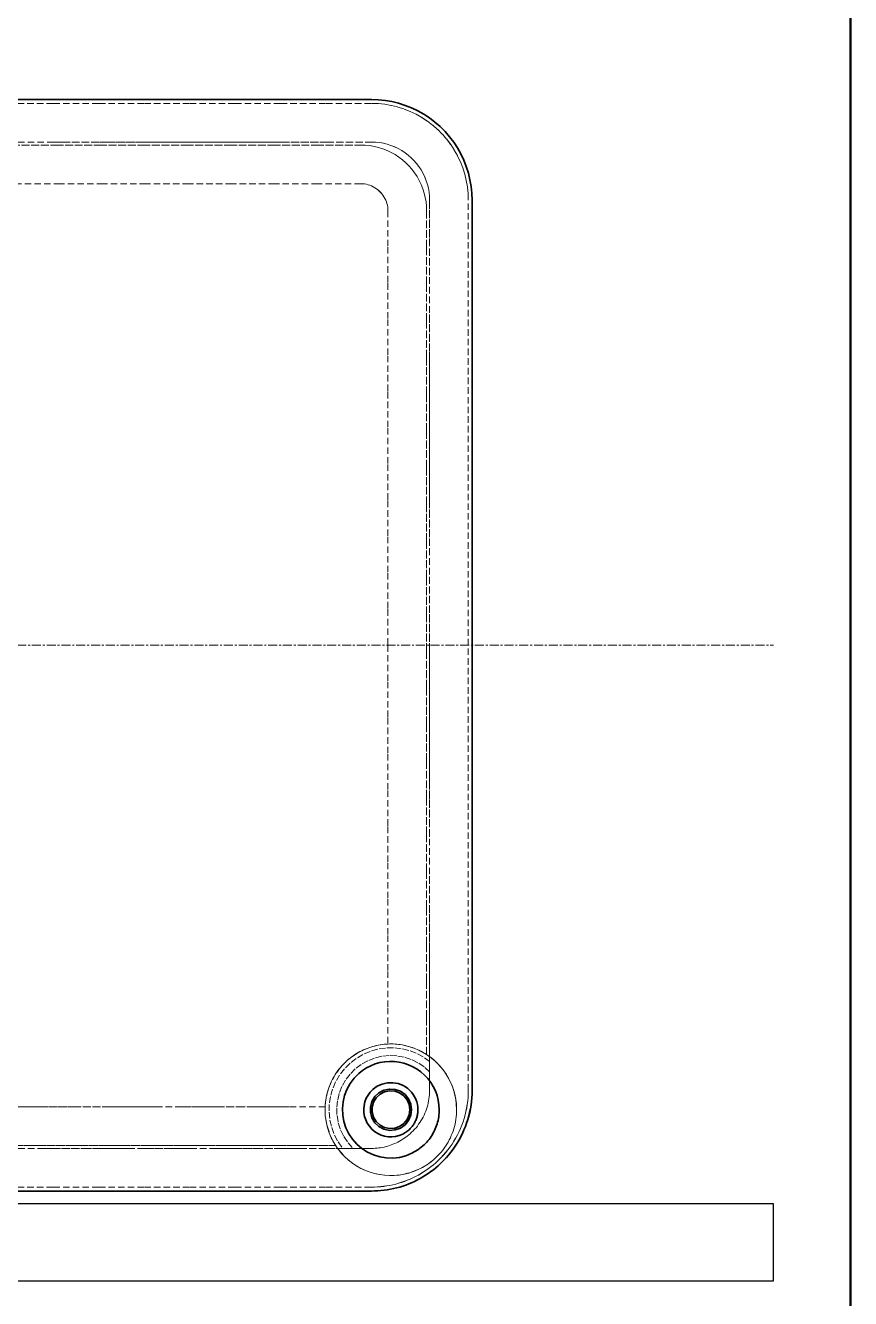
# Model space of a CAD drawing. Header units: millimetres. Extents: x 10 to 410, y 10 to 287.
# Drawn here: x 345.7 to 410, y 61.6 to 160.8 of the extents above; entities that cross this region are included whole.
import ezdxf

# ---------------------------------------------------------------- set-up
doc = ezdxf.new("R2010")
doc.units = ezdxf.units.MM
doc.linetypes.add('CENTER', pattern=[1.15, 0.7, -0.15, 0.15, -0.15])
doc.linetypes.add('DASHED', pattern=[0.75, 0.5, -0.25])
for name, color, linetype, lineweight in [('BORDER', 7, 'CONTINUOUS', 50), ('CENTER', 4, 'CENTER', 13), ('HIDDEN', 8, 'DASHED', 18), ('TITLE_BLOCK', 7, 'CONTINUOUS', 25), ('VISIBLE', 7, 'CONTINUOUS', 35)]:
    doc.layers.add(name, color=color, linetype=linetype, lineweight=lineweight)

msp = doc.modelspace()

# ---------------------------------------------------------------- linework, layer by layer
at = {"layer": 'BORDER'}
msp.add_lwpolyline([(10, 10), (410, 10), (410, 287), (10, 287)], close=True, dxfattribs=at)
at = {"layer": 'CENTER'}
msp.add_line((260, 112.5), (404, 112.5), dxfattribs=at)
at = {"layer": 'HIDDEN'}
for points in [[(291.309, 155), (294.847, 155), (298.386, 155), (301.924, 155), (305.462, 155), (309.001, 155), (312.539, 155), (316.077, 155), (319.616, 155), (323.154, 155), (326.693, 155), (330.231, 155), (333.769, 155), (337.308, 155), (340.846, 155), (344.384, 155), (347.923, 155), (351.461, 155), (355, 155), (358.538, 155), (362.076, 155), (365.615, 155), (369.153, 155), (372.692, 155)], [(291.313, 154.702), (294.851, 154.702), (298.39, 154.702), (301.928, 154.702), (305.467, 154.702), (309.005, 154.702), (312.543, 154.702), (316.082, 154.702), (319.62, 154.702), (323.158, 154.702), (326.697, 154.702), (330.235, 154.702), (333.774, 154.702), (337.312, 154.702), (340.85, 154.702), (344.389, 154.702), (347.927, 154.702), (351.465, 154.702), (355.004, 154.702), (358.542, 154.702), (362.081, 154.702), (365.619, 154.702), (369.157, 154.702), (372.696, 154.702)], [(291.315, 154.704), (294.853, 154.704), (298.392, 154.704), (301.93, 154.704), (305.468, 154.704), (309.007, 154.704), (312.545, 154.704), (316.083, 154.704), (319.622, 154.704), (323.16, 154.704), (326.699, 154.704), (330.237, 154.704), (333.775, 154.704), (337.314, 154.704), (340.852, 154.704), (344.39, 154.704), (347.929, 154.704), (351.467, 154.704), (355.006, 154.704), (358.544, 154.704), (362.082, 154.704), (365.621, 154.704), (369.159, 154.704), (372.698, 154.704)], [(372.698, 154.704), (372.697, 154.704), (372.697, 154.704), (372.697, 154.704), (372.697, 154.704), (372.697, 154.704), (372.697, 154.704), (372.697, 154.703), (372.697, 154.703), (372.697, 154.703), (372.697, 154.703), (372.697, 154.703), (372.697, 154.703), (372.697, 154.703), (372.696, 154.703), (372.696, 154.703), (372.696, 154.703), (372.696, 154.703), (372.696, 154.703), (372.696, 154.703), (372.696, 154.703), (372.696, 154.702), (372.696, 154.702), (372.696, 154.702)], [(380.231, 147.167), (380.214, 147.681), (380.161, 148.193), (380.074, 148.7), (379.952, 149.2), (379.796, 149.69), (379.607, 150.169), (379.386, 150.634), (379.134, 151.082), (378.852, 151.512), (378.541, 151.922), (378.203, 152.31), (377.839, 152.674), (377.451, 153.012), (377.041, 153.323), (376.611, 153.605), (376.163, 153.858), (375.698, 154.079), (375.219, 154.267), (374.729, 154.423), (374.229, 154.545), (373.722, 154.632), (373.21, 154.685), (372.696, 154.702)], [(380.233, 147.168), (380.215, 147.683), (380.163, 148.195), (380.075, 148.702), (379.954, 149.202), (379.798, 149.692), (379.609, 150.171), (379.388, 150.635), (379.136, 151.084), (378.854, 151.514), (378.543, 151.924), (378.205, 152.312), (377.841, 152.676), (377.453, 153.014), (377.043, 153.325), (376.613, 153.607), (376.164, 153.859), (375.7, 154.08), (375.221, 154.269), (374.731, 154.424), (374.231, 154.546), (373.724, 154.634), (373.212, 154.686), (372.698, 154.704)], [(372.696, 151.688), (369.157, 151.688), (365.619, 151.688), (362.081, 151.688), (358.542, 151.688), (355.004, 151.688), (351.465, 151.688), (347.927, 151.688), (344.389, 151.688), (340.85, 151.688), (337.312, 151.688), (333.774, 151.688), (330.235, 151.688), (326.697, 151.688), (323.158, 151.688), (319.62, 151.688), (316.082, 151.688), (312.543, 151.688), (309.005, 151.688), (305.467, 151.688), (301.928, 151.688), (298.39, 151.688), (294.851, 151.688), (291.313, 151.688)], [(293.568, 151.689), (297.009, 151.689), (300.449, 151.689), (303.889, 151.689), (307.33, 151.689), (310.77, 151.689), (314.211, 151.689), (317.651, 151.689), (321.091, 151.689), (324.532, 151.689), (327.972, 151.689), (331.413, 151.689), (334.853, 151.689), (338.293, 151.689), (341.734, 151.689), (345.174, 151.689), (348.614, 151.689), (352.055, 151.689), (355.495, 151.689), (358.936, 151.689), (362.376, 151.689), (365.816, 151.689), (369.257, 151.689), (372.697, 151.689)], [(372.697, 151.689), (372.697, 151.689), (372.697, 151.689), (372.697, 151.689), (372.697, 151.689), (372.697, 151.689), (372.697, 151.689), (372.697, 151.689), (372.697, 151.689), (372.697, 151.689), (372.697, 151.689), (372.697, 151.689), (372.696, 151.689), (372.696, 151.689), (372.696, 151.689), (372.696, 151.689), (372.696, 151.689), (372.696, 151.689), (372.696, 151.688), (372.696, 151.688), (372.696, 151.688), (372.696, 151.688), (372.696, 151.688), (372.696, 151.688)], [(372.696, 151.688), (373.004, 151.678), (373.311, 151.646), (373.616, 151.594), (373.916, 151.521), (374.21, 151.427), (374.497, 151.314), (374.776, 151.181), (375.045, 151.03), (375.303, 150.861), (375.549, 150.674), (375.782, 150.471), (376, 150.253), (376.203, 150.02), (376.389, 149.774), (376.559, 149.516), (376.71, 149.247), (376.843, 148.968), (376.956, 148.681), (377.049, 148.387), (377.122, 148.087), (377.175, 147.783), (377.206, 147.475), (377.217, 147.167)], [(377.218, 147.168), (377.208, 147.477), (377.176, 147.784), (377.124, 148.088), (377.051, 148.388), (376.957, 148.682), (376.844, 148.969), (376.712, 149.248), (376.56, 149.517), (376.391, 149.776), (376.204, 150.022), (376.002, 150.254), (375.783, 150.473), (375.551, 150.675), (375.305, 150.862), (375.046, 151.031), (374.777, 151.183), (374.498, 151.315), (374.211, 151.428), (373.917, 151.522), (373.617, 151.595), (373.313, 151.647), (373.006, 151.679), (372.697, 151.689)], [(371.863, 151.458), (368.482, 151.458), (365.101, 151.458), (361.72, 151.458), (358.339, 151.458), (354.958, 151.458), (351.577, 151.458), (348.196, 151.458), (344.815, 151.458), (341.434, 151.458), (338.053, 151.458), (334.672, 151.458), (331.291, 151.458), (327.91, 151.458), (324.529, 151.458), (321.148, 151.458), (317.767, 151.458), (314.387, 151.458), (311.006, 151.458), (307.625, 151.458), (304.244, 151.458), (300.863, 151.458), (297.482, 151.458), (294.101, 151.458)], [(294.102, 151.459), (297.483, 151.459), (300.864, 151.459), (304.245, 151.459), (307.626, 151.459), (311.006, 151.459), (314.387, 151.459), (317.768, 151.459), (321.149, 151.459), (324.53, 151.459), (327.911, 151.459), (331.292, 151.459), (334.673, 151.459), (338.054, 151.459), (341.435, 151.459), (344.816, 151.459), (348.197, 151.459), (351.578, 151.459), (354.959, 151.459), (358.34, 151.459), (361.721, 151.459), (365.102, 151.459), (368.483, 151.459), (371.863, 151.459)], [(376.988, 146.335), (376.976, 146.685), (376.94, 147.033), (376.88, 147.378), (376.798, 147.717), (376.692, 148.051), (376.563, 148.376), (376.413, 148.692), (376.242, 148.997), (376.05, 149.29), (375.838, 149.569), (375.608, 149.832), (375.361, 150.08), (375.097, 150.31), (374.818, 150.521), (374.526, 150.713), (374.221, 150.885), (373.905, 151.035), (373.579, 151.163), (373.246, 151.269), (372.906, 151.352), (372.561, 151.411), (372.213, 151.447), (371.863, 151.459)], [(371.863, 151.459), (371.863, 151.459), (371.863, 151.459), (371.863, 151.459), (371.863, 151.459), (371.863, 151.459), (371.863, 151.459), (371.863, 151.459), (371.863, 151.459), (371.863, 151.459), (371.863, 151.459), (371.863, 151.459), (371.863, 151.459), (371.863, 151.459), (371.863, 151.459), (371.863, 151.459), (371.863, 151.459), (371.863, 151.459), (371.863, 151.459), (371.863, 151.458), (371.863, 151.458), (371.863, 151.458), (371.863, 151.458), (371.863, 151.458)], [(371.863, 151.458), (372.212, 151.446), (372.56, 151.411), (372.905, 151.351), (373.245, 151.268), (373.579, 151.162), (373.904, 151.034), (374.22, 150.884), (374.525, 150.712), (374.818, 150.52), (375.096, 150.309), (375.36, 150.079), (375.607, 149.832), (375.837, 149.568), (376.049, 149.289), (376.241, 148.997), (376.412, 148.692), (376.562, 148.376), (376.691, 148.05), (376.797, 147.717), (376.88, 147.377), (376.939, 147.032), (376.975, 146.684), (376.987, 146.334)], [(371.863, 148.444), (368.517, 148.444), (365.172, 148.444), (361.827, 148.444), (358.481, 148.444), (355.136, 148.444), (351.791, 148.444), (348.446, 148.444), (345.1, 148.444), (341.755, 148.444), (338.41, 148.444), (335.064, 148.444), (331.719, 148.444), (328.374, 148.444), (325.028, 148.444), (321.683, 148.444), (318.338, 148.444), (314.993, 148.444), (311.647, 148.444), (308.302, 148.444), (304.957, 148.444), (301.611, 148.444), (298.266, 148.444), (294.921, 148.444)], [(371.863, 148.445), (368.518, 148.445), (365.173, 148.445), (361.828, 148.445), (358.482, 148.445), (355.137, 148.445), (351.792, 148.445), (348.446, 148.445), (345.101, 148.445), (341.756, 148.445), (338.411, 148.445), (335.065, 148.445), (331.72, 148.445), (328.375, 148.445), (325.029, 148.445), (321.684, 148.445), (318.339, 148.445), (314.993, 148.445), (311.648, 148.445), (308.303, 148.445), (304.958, 148.445), (301.612, 148.445), (298.267, 148.445), (294.922, 148.445)], [(371.863, 148.445), (372.007, 148.44), (372.151, 148.425), (372.293, 148.401), (372.433, 148.367), (372.57, 148.323), (372.704, 148.27), (372.834, 148.208), (372.96, 148.138), (373.08, 148.059), (373.195, 147.972), (373.304, 147.877), (373.405, 147.775), (373.5, 147.667), (373.587, 147.552), (373.666, 147.431), (373.737, 147.306), (373.799, 147.176), (373.852, 147.042), (373.895, 146.904), (373.929, 146.764), (373.954, 146.622), (373.968, 146.479), (373.973, 146.335)], [(371.863, 148.445), (371.863, 148.445), (371.863, 148.445), (371.863, 148.445), (371.863, 148.445), (371.863, 148.445), (371.863, 148.445), (371.863, 148.445), (371.863, 148.445), (371.863, 148.445), (371.863, 148.445), (371.863, 148.445), (371.863, 148.445), (371.863, 148.445), (371.863, 148.444), (371.863, 148.444), (371.863, 148.444), (371.863, 148.444), (371.863, 148.444), (371.863, 148.444), (371.863, 148.444), (371.863, 148.444), (371.863, 148.444), (371.863, 148.444)], [(371.863, 148.444), (372.007, 148.439), (372.15, 148.425), (372.292, 148.4), (372.432, 148.366), (372.569, 148.322), (372.703, 148.269), (372.833, 148.208), (372.959, 148.137), (373.079, 148.058), (373.194, 147.971), (373.303, 147.876), (373.405, 147.774), (373.499, 147.666), (373.586, 147.551), (373.665, 147.431), (373.736, 147.305), (373.798, 147.175), (373.851, 147.041), (373.894, 146.903), (373.928, 146.764), (373.953, 146.622), (373.968, 146.478), (373.973, 146.334)], [(377.218, 147.168), (377.218, 147.168), (377.218, 147.168), (377.218, 147.168), (377.218, 147.168), (377.218, 147.168), (377.218, 147.168), (377.218, 147.168), (377.218, 147.168), (377.218, 147.168), (377.218, 147.168), (377.218, 147.168), (377.218, 147.168), (377.218, 147.167), (377.218, 147.167), (377.218, 147.167), (377.217, 147.167), (377.217, 147.167), (377.217, 147.167), (377.217, 147.167), (377.217, 147.167), (377.217, 147.167), (377.217, 147.167), (377.217, 147.167)], [(377.217, 147.167), (377.217, 144.153), (377.217, 141.139), (377.217, 138.124), (377.217, 135.11), (377.217, 132.096), (377.217, 129.082), (377.217, 126.068), (377.217, 123.054), (377.217, 120.039), (377.217, 117.025), (377.217, 114.011), (377.217, 110.997), (377.217, 107.983), (377.217, 104.968), (377.217, 101.954), (377.217, 98.94), (377.217, 95.926), (377.217, 92.912), (377.217, 89.898), (377.217, 86.883), (377.217, 83.869), (377.217, 80.855), (377.217, 77.841)], [(377.218, 80.096), (377.218, 83.012), (377.218, 85.928), (377.218, 88.844), (377.218, 91.761), (377.218, 94.677), (377.218, 97.593), (377.218, 100.509), (377.218, 103.425), (377.218, 106.342), (377.218, 109.258), (377.218, 112.174), (377.218, 115.09), (377.218, 118.006), (377.218, 120.923), (377.218, 123.839), (377.218, 126.755), (377.218, 129.671), (377.218, 132.587), (377.218, 135.503), (377.218, 138.42), (377.218, 141.336), (377.218, 144.252), (377.218, 147.168)], [(380.233, 147.168), (380.233, 147.168), (380.233, 147.168), (380.233, 147.168), (380.233, 147.168), (380.233, 147.168), (380.232, 147.168), (380.232, 147.168), (380.232, 147.168), (380.232, 147.168), (380.232, 147.168), (380.232, 147.168), (380.232, 147.168), (380.232, 147.168), (380.232, 147.168), (380.232, 147.167), (380.232, 147.167), (380.232, 147.167), (380.232, 147.167), (380.232, 147.167), (380.231, 147.167), (380.231, 147.167), (380.231, 147.167), (380.231, 147.167)], [(380.231, 77.841), (380.231, 80.855), (380.231, 83.869), (380.231, 86.883), (380.231, 89.898), (380.231, 92.912), (380.231, 95.926), (380.231, 98.94), (380.231, 101.954), (380.231, 104.968), (380.231, 107.983), (380.231, 110.997), (380.231, 114.011), (380.231, 117.025), (380.231, 120.039), (380.231, 123.054), (380.231, 126.068), (380.231, 129.082), (380.231, 132.096), (380.231, 135.11), (380.231, 138.124), (380.231, 141.139), (380.231, 144.153), (380.231, 147.167)], [(380.233, 77.842), (380.233, 80.857), (380.233, 83.871), (380.233, 86.885), (380.233, 89.899), (380.233, 92.913), (380.233, 95.927), (380.233, 98.942), (380.233, 101.956), (380.233, 104.97), (380.233, 107.984), (380.233, 110.998), (380.233, 114.013), (380.233, 117.027), (380.233, 120.041), (380.233, 123.055), (380.233, 126.069), (380.233, 129.083), (380.233, 132.098), (380.233, 135.112), (380.233, 138.126), (380.233, 141.14), (380.233, 144.154), (380.233, 147.168)], [(380.528, 77.837), (380.528, 80.851), (380.528, 83.865), (380.528, 86.88), (380.528, 89.894), (380.528, 92.908), (380.528, 95.922), (380.528, 98.936), (380.528, 101.951), (380.528, 104.965), (380.528, 107.979), (380.528, 110.993), (380.528, 114.007), (380.528, 117.021), (380.528, 120.036), (380.528, 123.05), (380.528, 126.064), (380.528, 129.078), (380.528, 132.092), (380.528, 135.106), (380.528, 138.121), (380.528, 141.135), (380.528, 144.149), (380.528, 147.163)], [(373.973, 146.335), (373.973, 143.514), (373.973, 140.693), (373.973, 137.872), (373.973, 135.051), (373.973, 132.23), (373.973, 129.408), (373.973, 126.587), (373.973, 123.766), (373.973, 120.945), (373.973, 118.124), (373.973, 115.303), (373.973, 112.482), (373.973, 109.661), (373.973, 106.84), (373.973, 104.019), (373.973, 101.198), (373.973, 98.376), (373.973, 95.555), (373.973, 92.734), (373.973, 89.913), (373.973, 87.092), (373.973, 84.271), (373.973, 81.45)], [(373.973, 146.335), (373.973, 146.335), (373.973, 146.335), (373.973, 146.335), (373.973, 146.335), (373.973, 146.335), (373.973, 146.335), (373.973, 146.335), (373.973, 146.335), (373.973, 146.335), (373.973, 146.335), (373.973, 146.335), (373.973, 146.335), (373.973, 146.335), (373.973, 146.335), (373.973, 146.335), (373.973, 146.334), (373.973, 146.334), (373.973, 146.334), (373.973, 146.334), (373.973, 146.334), (373.973, 146.334), (373.973, 146.334), (373.973, 146.334)], [(373.973, 146.334), (373.973, 143.513), (373.973, 140.692), (373.973, 137.871), (373.973, 135.05), (373.973, 132.229), (373.973, 129.408), (373.973, 126.587), (373.973, 123.766), (373.973, 120.944), (373.973, 118.123), (373.973, 115.302), (373.973, 112.481), (373.973, 109.66), (373.973, 106.839), (373.973, 104.018), (373.973, 101.197), (373.973, 98.376), (373.973, 95.555), (373.973, 92.734), (373.973, 89.912), (373.973, 87.091), (373.973, 84.27), (373.973, 81.449)], [(376.988, 146.335), (376.988, 146.335), (376.988, 146.335), (376.987, 146.335), (376.987, 146.335), (376.987, 146.335), (376.987, 146.335), (376.987, 146.335), (376.987, 146.335), (376.987, 146.335), (376.987, 146.335), (376.987, 146.335), (376.987, 146.335), (376.987, 146.335), (376.987, 146.335), (376.987, 146.335), (376.987, 146.334), (376.987, 146.334), (376.987, 146.334), (376.987, 146.334), (376.987, 146.334), (376.987, 146.334), (376.987, 146.334), (376.987, 146.334)], [(376.987, 146.334), (376.987, 143.478), (376.987, 140.621), (376.987, 137.764), (376.987, 134.907), (376.987, 132.051), (376.987, 129.194), (376.987, 126.337), (376.987, 123.48), (376.987, 120.624), (376.987, 117.767), (376.987, 114.91), (376.987, 112.053), (376.987, 109.197), (376.987, 106.34), (376.987, 103.483), (376.987, 100.626), (376.987, 97.77), (376.987, 94.913), (376.987, 92.056), (376.987, 89.199), (376.987, 86.343), (376.987, 83.486), (376.987, 80.629)], [(376.988, 80.63), (376.988, 83.487), (376.988, 86.343), (376.988, 89.2), (376.988, 92.057), (376.988, 94.914), (376.988, 97.77), (376.988, 100.627), (376.988, 103.484), (376.988, 106.341), (376.988, 109.197), (376.988, 112.054), (376.988, 114.911), (376.988, 117.768), (376.988, 120.624), (376.988, 123.481), (376.988, 126.338), (376.988, 129.195), (376.988, 132.051), (376.988, 134.908), (376.988, 137.765), (376.988, 140.622), (376.988, 143.478), (376.988, 146.335)], [(379.323, 76.33), (379.297, 76.841), (379.221, 77.347), (379.094, 77.842), (378.919, 78.323), (378.697, 78.783), (378.43, 79.219), (378.121, 79.627), (377.773, 80.002), (377.389, 80.34), (376.974, 80.638), (376.53, 80.893), (376.064, 81.103), (375.579, 81.265), (375.08, 81.378), (374.573, 81.44), (374.061, 81.452), (373.551, 81.413), (373.048, 81.323), (372.556, 81.184), (372.08, 80.996), (371.626, 80.761), (371.197, 80.483), (370.798, 80.163)], [(373.973, 81.449), (373.821, 81.44), (373.67, 81.427), (373.519, 81.409), (373.369, 81.386), (373.219, 81.36), (373.071, 81.328), (372.923, 81.293), (372.777, 81.253), (372.631, 81.209), (372.487, 81.16), (372.345, 81.107), (372.204, 81.05), (372.065, 80.989), (371.928, 80.924), (371.793, 80.854), (371.66, 80.781), (371.529, 80.704), (371.401, 80.623), (371.275, 80.538), (371.151, 80.45), (371.031, 80.358), (370.913, 80.262), (370.798, 80.163)], [(376.988, 80.63), (376.871, 80.703), (376.752, 80.774), (376.631, 80.841), (376.509, 80.905), (376.385, 80.965), (376.26, 81.023), (376.132, 81.076), (376.004, 81.127), (375.874, 81.174), (375.743, 81.217), (375.611, 81.257), (375.478, 81.293), (375.344, 81.326), (375.209, 81.355), (375.073, 81.38), (374.937, 81.402), (374.8, 81.42), (374.663, 81.434), (374.525, 81.445), (374.387, 81.451), (374.249, 81.455), (374.111, 81.454), (373.973, 81.45)], [(373.973, 81.45), (373.973, 81.45), (373.973, 81.45), (373.973, 81.45), (373.973, 81.45), (373.973, 81.45), (373.973, 81.45), (373.973, 81.45), (373.973, 81.45), (373.973, 81.45), (373.973, 81.45), (373.973, 81.45), (373.973, 81.45), (373.973, 81.449), (373.973, 81.449), (373.973, 81.449), (373.973, 81.449), (373.973, 81.449), (373.973, 81.449), (373.973, 81.449), (373.973, 81.449), (373.973, 81.449), (373.973, 81.449), (373.973, 81.449)], [(377.218, 80.096), (376.718, 80.448), (376.176, 80.733), (375.603, 80.947), (375.008, 81.087), (374.399, 81.151), (373.787, 81.137), (373.182, 81.045), (372.594, 80.878), (372.031, 80.637), (371.504, 80.327), (371.02, 79.953), (370.587, 79.52), (370.212, 79.036), (369.902, 78.508), (369.662, 77.946), (369.494, 77.357), (369.403, 76.752), (369.389, 76.14), (369.452, 75.532), (369.592, 74.936), (369.807, 74.363), (370.092, 73.822), (370.443, 73.321)], [(377.217, 79.287), (376.784, 79.672), (376.302, 79.995), (375.78, 80.248), (375.229, 80.427), (374.659, 80.529), (374.079, 80.552), (373.502, 80.495), (372.939, 80.36), (372.399, 80.149), (371.893, 79.865), (371.431, 79.516), (371.021, 79.106), (370.671, 78.643), (370.388, 78.138), (370.177, 77.598), (370.042, 77.034), (369.985, 76.457), (370.008, 75.878), (370.11, 75.307), (370.289, 74.756), (370.542, 74.235), (370.864, 73.753), (371.25, 73.32)], [(376.988, 80.63), (376.988, 80.63), (376.988, 80.63), (376.987, 80.63), (376.987, 80.63), (376.987, 80.63), (376.987, 80.63), (376.987, 80.63), (376.987, 80.63), (376.987, 80.63), (376.987, 80.63), (376.987, 80.63), (376.987, 80.63), (376.987, 80.63), (376.987, 80.629), (376.987, 80.629), (376.987, 80.629), (376.987, 80.629), (376.987, 80.629), (376.987, 80.629), (376.987, 80.629), (376.987, 80.629), (376.987, 80.629), (376.987, 80.629)], [(379.323, 76.33), (379.318, 76.552), (379.304, 76.773), (379.28, 76.993), (379.246, 77.213), (379.203, 77.43), (379.151, 77.646), (379.089, 77.859), (379.019, 78.069), (378.939, 78.276), (378.85, 78.479), (378.753, 78.678), (378.647, 78.873), (378.533, 79.063), (378.41, 79.248), (378.28, 79.428), (378.142, 79.602), (377.997, 79.769), (377.845, 79.93), (377.686, 80.085), (377.52, 80.232), (377.348, 80.372), (377.17, 80.505), (376.987, 80.629)], [(370.798, 80.163), (370.307, 79.664), (369.89, 79.103), (369.552, 78.491), (369.301, 77.838), (369.142, 77.157), (369.076, 76.461), (369.106, 75.762), (369.231, 75.074), (369.448, 74.409), (369.754, 73.78), (370.143, 73.199), (370.607, 72.675), (371.138, 72.22), (371.726, 71.842), (372.36, 71.547), (373.029, 71.341), (373.719, 71.228), (374.418, 71.211), (375.113, 71.288), (375.791, 71.46), (376.439, 71.722), (377.046, 72.07), (377.599, 72.497)], [(370.798, 80.163), (370.666, 80.042), (370.539, 79.917), (370.417, 79.787), (370.299, 79.654), (370.185, 79.516), (370.077, 79.374), (369.973, 79.229), (369.875, 79.08), (369.782, 78.928), (369.694, 78.772), (369.612, 78.614), (369.535, 78.453), (369.464, 78.289), (369.399, 78.123), (369.339, 77.955), (369.285, 77.785), (369.238, 77.613), (369.196, 77.439), (369.16, 77.265), (369.131, 77.089), (369.108, 76.912), (369.09, 76.734), (369.079, 76.556)], [(370.798, 80.163), (370.798, 80.163), (370.798, 80.163), (370.798, 80.163), (370.798, 80.163), (370.798, 80.163), (370.798, 80.163), (370.798, 80.163), (370.798, 80.163), (370.798, 80.163), (370.798, 80.163), (370.798, 80.163), (370.798, 80.163), (370.798, 80.163), (370.798, 80.163), (370.798, 80.163), (370.798, 80.163), (370.798, 80.163), (370.798, 80.163), (370.798, 80.163), (370.798, 80.163), (370.798, 80.163), (370.798, 80.163), (370.798, 80.163)], [(377.966, 76.33), (377.947, 76.706), (377.891, 77.077), (377.798, 77.442), (377.67, 77.795), (377.506, 78.134), (377.31, 78.455), (377.083, 78.754), (376.827, 79.03), (376.545, 79.278), (376.239, 79.497), (375.913, 79.685), (375.57, 79.839), (375.213, 79.958), (374.847, 80.042), (374.474, 80.088), (374.098, 80.096), (373.723, 80.068), (373.352, 80.001), (372.991, 79.899), (372.641, 79.761), (372.307, 79.588), (371.991, 79.383), (371.698, 79.148)], [(377.218, 80.096), (377.218, 80.061), (377.218, 80.026), (377.218, 79.99), (377.218, 79.955), (377.218, 79.92), (377.218, 79.885), (377.218, 79.85), (377.218, 79.815), (377.218, 79.779), (377.218, 79.744), (377.218, 79.709), (377.218, 79.674), (377.218, 79.639), (377.218, 79.604), (377.218, 79.568), (377.217, 79.533), (377.217, 79.498), (377.217, 79.463), (377.217, 79.428), (377.217, 79.393), (377.217, 79.357), (377.217, 79.322), (377.217, 79.287)], [(371.698, 79.148), (371.698, 79.148), (371.698, 79.148), (371.698, 79.148), (371.698, 79.148), (371.698, 79.148), (371.698, 79.148), (371.698, 79.148), (371.698, 79.148), (371.698, 79.148), (371.698, 79.148), (371.698, 79.148), (371.698, 79.148), (371.698, 79.148), (371.698, 79.148), (371.698, 79.148), (371.698, 79.148), (371.698, 79.148), (371.698, 79.148), (371.698, 79.148), (371.698, 79.148), (371.698, 79.148), (371.698, 79.148), (371.698, 79.148)], [(371.698, 79.148), (371.698, 79.148), (371.698, 79.148), (371.698, 79.148), (371.698, 79.148), (371.698, 79.148), (371.698, 79.148), (371.698, 79.148), (371.698, 79.148), (371.698, 79.148), (371.698, 79.148), (371.698, 79.148), (371.698, 79.148), (371.698, 79.148), (371.698, 79.148), (371.698, 79.148), (371.698, 79.148), (371.698, 79.148), (371.698, 79.148), (371.698, 79.148), (371.698, 79.148), (371.698, 79.148), (371.698, 79.148), (371.698, 79.148)], [(376.308, 76.33), (376.298, 76.54), (376.267, 76.749), (376.215, 76.953), (376.142, 77.15), (376.051, 77.34), (375.941, 77.52), (375.814, 77.688), (375.67, 77.842), (375.512, 77.981), (375.341, 78.104), (375.159, 78.209), (374.967, 78.295), (374.767, 78.362), (374.562, 78.408), (374.353, 78.434), (374.142, 78.439), (373.932, 78.423), (373.725, 78.386), (373.522, 78.329), (373.326, 78.251), (373.139, 78.155), (372.963, 78.04), (372.798, 77.908)], [(377.217, 77.841), (377.217, 77.904), (377.217, 77.967), (377.217, 78.03), (377.217, 78.092), (377.217, 78.155), (377.217, 78.218), (377.217, 78.281), (377.217, 78.344), (377.217, 78.407), (377.217, 78.47), (377.217, 78.533), (377.217, 78.595), (377.217, 78.658), (377.217, 78.721), (377.217, 78.784), (377.217, 78.847), (377.217, 78.91), (377.217, 78.973), (377.217, 79.036), (377.217, 79.098), (377.217, 79.161), (377.217, 79.224), (377.217, 79.287)], [(372.798, 77.908), (372.798, 77.908), (372.798, 77.908), (372.798, 77.908), (372.798, 77.908), (372.798, 77.908), (372.798, 77.908), (372.798, 77.908), (372.798, 77.908), (372.798, 77.908), (372.798, 77.908), (372.798, 77.908), (372.798, 77.908), (372.798, 77.908), (372.798, 77.908), (372.798, 77.908), (372.798, 77.908), (372.798, 77.908), (372.798, 77.908), (372.798, 77.908), (372.798, 77.908), (372.798, 77.908), (372.798, 77.908), (372.798, 77.908)], [(372.798, 77.908), (372.798, 77.908), (372.798, 77.908), (372.798, 77.908), (372.798, 77.908), (372.798, 77.908), (372.798, 77.908), (372.798, 77.908), (372.798, 77.908), (372.798, 77.908), (372.798, 77.908), (372.798, 77.908), (372.798, 77.908), (372.798, 77.908), (372.798, 77.908), (372.798, 77.908), (372.798, 77.908), (372.798, 77.908), (372.798, 77.908), (372.798, 77.908), (372.798, 77.908), (372.798, 77.908), (372.798, 77.908), (372.798, 77.908)], [(377.217, 77.841), (377.214, 77.675), (377.205, 77.509), (377.19, 77.344), (377.168, 77.179), (377.141, 77.015), (377.108, 76.852), (377.068, 76.691), (377.023, 76.531), (376.972, 76.373), (376.915, 76.217), (376.853, 76.063), (376.785, 75.911), (376.711, 75.763), (376.632, 75.616), (376.548, 75.473), (376.458, 75.334), (376.363, 75.197), (376.264, 75.064), (376.159, 74.935), (376.05, 74.81), (375.937, 74.688), (375.819, 74.572), (375.697, 74.459)], [(377.217, 77.841), (377.214, 77.675), (377.205, 77.509), (377.19, 77.344), (377.168, 77.179), (377.141, 77.015), (377.108, 76.852), (377.068, 76.691), (377.023, 76.531), (376.972, 76.373), (376.915, 76.217), (376.853, 76.063), (376.785, 75.911), (376.711, 75.763), (376.632, 75.616), (376.548, 75.473), (376.458, 75.334), (376.363, 75.197), (376.264, 75.064), (376.159, 74.935), (376.05, 74.81), (375.937, 74.688), (375.819, 74.572), (375.697, 74.459)], [(377.217, 77.841), (377.217, 77.841), (377.217, 77.841), (377.217, 77.841), (377.217, 77.841), (377.217, 77.841), (377.217, 77.841), (377.217, 77.841), (377.217, 77.841), (377.217, 77.841), (377.217, 77.841), (377.217, 77.841), (377.217, 77.841), (377.217, 77.841), (377.217, 77.841), (377.217, 77.841), (377.217, 77.841), (377.217, 77.841), (377.217, 77.841), (377.217, 77.841), (377.217, 77.841), (377.217, 77.841), (377.217, 77.841), (377.217, 77.841)], [(377.697, 72.204), (377.901, 72.392), (378.097, 72.587), (378.287, 72.789), (378.469, 72.998), (378.643, 73.213), (378.809, 73.434), (378.966, 73.662), (379.116, 73.895), (379.256, 74.134), (379.388, 74.377), (379.511, 74.625), (379.624, 74.878), (379.728, 75.134), (379.823, 75.394), (379.908, 75.658), (379.983, 75.924), (380.049, 76.193), (380.104, 76.464), (380.15, 76.737), (380.185, 77.012), (380.211, 77.288), (380.226, 77.564), (380.231, 77.841)], [(377.699, 72.206), (377.902, 72.393), (378.099, 72.588), (378.288, 72.79), (378.47, 72.999), (378.644, 73.214), (378.81, 73.436), (378.968, 73.663), (379.117, 73.897), (379.258, 74.135), (379.39, 74.379), (379.512, 74.627), (379.626, 74.879), (379.73, 75.136), (379.825, 75.396), (379.91, 75.659), (379.985, 75.926), (380.051, 76.195), (380.106, 76.466), (380.152, 76.739), (380.187, 77.014), (380.213, 77.289), (380.228, 77.566), (380.233, 77.842)], [(380.233, 77.842), (380.233, 77.842), (380.233, 77.842), (380.233, 77.842), (380.233, 77.842), (380.233, 77.842), (380.232, 77.842), (380.232, 77.842), (380.232, 77.842), (380.232, 77.842), (380.232, 77.842), (380.232, 77.842), (380.232, 77.842), (380.232, 77.842), (380.232, 77.841), (380.232, 77.841), (380.232, 77.841), (380.232, 77.841), (380.232, 77.841), (380.232, 77.841), (380.231, 77.841), (380.231, 77.841), (380.231, 77.841), (380.231, 77.841)], [(369.079, 76.556), (365.855, 76.556), (362.631, 76.556), (359.407, 76.556), (356.182, 76.556), (352.958, 76.556), (349.734, 76.556), (346.509, 76.556), (343.285, 76.556), (340.061, 76.556), (336.837, 76.556), (333.612, 76.556), (330.388, 76.556), (327.164, 76.556), (323.939, 76.556), (320.715, 76.556), (317.491, 76.556), (314.267, 76.556), (311.042, 76.556), (307.818, 76.556), (304.594, 76.556), (301.369, 76.556), (298.145, 76.556), (294.921, 76.556)], [(369.08, 76.557), (366.289, 76.557), (363.497, 76.557), (360.706, 76.557), (357.914, 76.557), (355.122, 76.557), (352.331, 76.557), (349.539, 76.557), (346.748, 76.557), (343.956, 76.557), (341.164, 76.557), (338.373, 76.557), (335.581, 76.557), (332.79, 76.557), (329.998, 76.557), (327.206, 76.557), (324.415, 76.557), (321.623, 76.557), (318.831, 76.557), (316.04, 76.557), (313.248, 76.557), (310.457, 76.557), (307.665, 76.557), (304.873, 76.557)], [(369.08, 76.557), (369.076, 76.419), (369.076, 76.281), (369.079, 76.143), (369.086, 76.005), (369.096, 75.868), (369.111, 75.73), (369.129, 75.593), (369.15, 75.457), (369.176, 75.322), (369.205, 75.187), (369.237, 75.052), (369.274, 74.919), (369.313, 74.787), (369.357, 74.656), (369.404, 74.526), (369.454, 74.398), (369.508, 74.271), (369.565, 74.145), (369.625, 74.021), (369.689, 73.899), (369.756, 73.778), (369.827, 73.659), (369.9, 73.543)], [(369.08, 76.557), (369.08, 76.557), (369.08, 76.557), (369.08, 76.557), (369.08, 76.557), (369.08, 76.557), (369.08, 76.557), (369.08, 76.557), (369.08, 76.557), (369.08, 76.557), (369.08, 76.557), (369.08, 76.556), (369.08, 76.556), (369.08, 76.556), (369.08, 76.556), (369.08, 76.556), (369.08, 76.556), (369.08, 76.556), (369.08, 76.556), (369.08, 76.556), (369.08, 76.556), (369.08, 76.556), (369.08, 76.556), (369.079, 76.556)], [(375.599, 74.752), (375.656, 74.804), (375.711, 74.859), (375.764, 74.915), (375.815, 74.974), (375.864, 75.034), (375.91, 75.096), (375.954, 75.16), (375.996, 75.225), (376.035, 75.292), (376.072, 75.36), (376.107, 75.43), (376.139, 75.5), (376.168, 75.572), (376.194, 75.645), (376.218, 75.719), (376.239, 75.793), (376.257, 75.869), (376.273, 75.945), (376.286, 76.021), (376.296, 76.098), (376.303, 76.175), (376.307, 76.253), (376.308, 76.33)], [(376.699, 73.512), (376.801, 73.605), (376.899, 73.703), (376.994, 73.804), (377.085, 73.908), (377.172, 74.016), (377.255, 74.127), (377.334, 74.24), (377.408, 74.357), (377.479, 74.476), (377.545, 74.598), (377.606, 74.722), (377.663, 74.848), (377.715, 74.977), (377.762, 75.107), (377.805, 75.238), (377.842, 75.372), (377.875, 75.506), (377.903, 75.642), (377.926, 75.778), (377.943, 75.916), (377.956, 76.053), (377.964, 76.192), (377.966, 76.33)], [(377.599, 72.497), (377.738, 72.625), (377.872, 72.757), (378, 72.895), (378.124, 73.037), (378.242, 73.183), (378.355, 73.334), (378.463, 73.488), (378.564, 73.647), (378.66, 73.809), (378.749, 73.975), (378.833, 74.143), (378.91, 74.315), (378.981, 74.489), (379.045, 74.666), (379.103, 74.846), (379.154, 75.027), (379.199, 75.21), (379.236, 75.394), (379.267, 75.58), (379.292, 75.766), (379.309, 75.954), (379.319, 76.142), (379.323, 76.33)], [(377.599, 72.497), (377.738, 72.625), (377.872, 72.757), (378, 72.895), (378.124, 73.037), (378.242, 73.183), (378.355, 73.334), (378.463, 73.488), (378.564, 73.647), (378.66, 73.809), (378.749, 73.975), (378.833, 74.143), (378.91, 74.315), (378.981, 74.489), (379.045, 74.666), (379.103, 74.845), (379.154, 75.027), (379.199, 75.21), (379.236, 75.394), (379.267, 75.58), (379.292, 75.766), (379.309, 75.954), (379.319, 76.142), (379.323, 76.33)], [(375.697, 74.459), (375.588, 74.366), (375.477, 74.276), (375.363, 74.19), (375.247, 74.108), (375.128, 74.03), (375.006, 73.955), (374.883, 73.884), (374.757, 73.817), (374.629, 73.754), (374.499, 73.695), (374.367, 73.64), (374.234, 73.589), (374.099, 73.543), (373.963, 73.501), (373.825, 73.463), (373.686, 73.429), (373.547, 73.4), (373.406, 73.376), (373.265, 73.356), (373.123, 73.34), (372.981, 73.329), (372.838, 73.322), (372.696, 73.32)], [(375.697, 74.459), (375.588, 74.366), (375.477, 74.276), (375.363, 74.19), (375.247, 74.108), (375.128, 74.03), (375.006, 73.955), (374.883, 73.884), (374.757, 73.817), (374.629, 73.754), (374.499, 73.695), (374.367, 73.64), (374.234, 73.589), (374.099, 73.543), (373.963, 73.501), (373.825, 73.463), (373.686, 73.429), (373.547, 73.4), (373.406, 73.376), (373.265, 73.356), (373.123, 73.34), (372.981, 73.329), (372.838, 73.322), (372.696, 73.32)], [(375.599, 74.752), (375.599, 74.752), (375.599, 74.752), (375.599, 74.752), (375.599, 74.752), (375.599, 74.752), (375.599, 74.752), (375.599, 74.752), (375.599, 74.752), (375.599, 74.752), (375.599, 74.752), (375.599, 74.752), (375.599, 74.752), (375.599, 74.752), (375.599, 74.752), (375.599, 74.752), (375.599, 74.752), (375.599, 74.752), (375.599, 74.752), (375.599, 74.752), (375.599, 74.752), (375.599, 74.752), (375.599, 74.752), (375.599, 74.752)], [(375.599, 74.752), (375.599, 74.752), (375.599, 74.752), (375.599, 74.752), (375.599, 74.752), (375.599, 74.752), (375.599, 74.752), (375.599, 74.752), (375.599, 74.752), (375.599, 74.752), (375.599, 74.752), (375.599, 74.752), (375.599, 74.752), (375.599, 74.752), (375.599, 74.752), (375.599, 74.752), (375.599, 74.752), (375.599, 74.752), (375.599, 74.752), (375.599, 74.752), (375.599, 74.752), (375.599, 74.752), (375.599, 74.752), (375.599, 74.752)], [(375.697, 74.459), (375.697, 74.459), (375.697, 74.459), (375.697, 74.459), (375.697, 74.459), (375.697, 74.459), (375.697, 74.459), (375.697, 74.459), (375.697, 74.459), (375.697, 74.459), (375.697, 74.459), (375.697, 74.459), (375.697, 74.459), (375.697, 74.459), (375.697, 74.459), (375.697, 74.459), (375.697, 74.459), (375.697, 74.459), (375.697, 74.459), (375.697, 74.459), (375.697, 74.459), (375.697, 74.459), (375.697, 74.459), (375.697, 74.459)], [(369.899, 73.542), (366.604, 73.542), (363.308, 73.542), (360.013, 73.542), (356.717, 73.542), (353.421, 73.542), (350.126, 73.542), (346.83, 73.542), (343.535, 73.542), (340.239, 73.542), (336.944, 73.542), (333.648, 73.542), (330.352, 73.542), (327.057, 73.542), (323.761, 73.542), (320.466, 73.542), (317.17, 73.542), (313.874, 73.542), (310.579, 73.542), (307.283, 73.542), (303.988, 73.542), (300.692, 73.542), (297.396, 73.542), (294.101, 73.542)], [(294.102, 73.543), (297.397, 73.543), (300.693, 73.543), (303.989, 73.543), (307.284, 73.543), (310.58, 73.543), (313.875, 73.543), (317.171, 73.543), (320.466, 73.543), (323.762, 73.543), (327.058, 73.543), (330.353, 73.543), (333.649, 73.543), (336.944, 73.543), (340.24, 73.543), (343.536, 73.543), (346.831, 73.543), (350.127, 73.543), (353.422, 73.543), (356.718, 73.543), (360.014, 73.543), (363.309, 73.543), (366.605, 73.543), (369.9, 73.543)], [(369.9, 73.543), (369.9, 73.543), (369.9, 73.543), (369.9, 73.543), (369.9, 73.543), (369.9, 73.543), (369.9, 73.542), (369.9, 73.542), (369.9, 73.542), (369.9, 73.542), (369.9, 73.542), (369.9, 73.542), (369.9, 73.542), (369.9, 73.542), (369.9, 73.542), (369.9, 73.542), (369.9, 73.542), (369.9, 73.542), (369.9, 73.542), (369.9, 73.542), (369.9, 73.542), (369.9, 73.542), (369.899, 73.542), (369.899, 73.542)], [(369.899, 73.542), (370.12, 73.228), (370.363, 72.932), (370.628, 72.655), (370.913, 72.398), (371.216, 72.163), (371.536, 71.952), (371.871, 71.765), (372.218, 71.604), (372.577, 71.469), (372.945, 71.362), (373.32, 71.282), (373.7, 71.23), (374.083, 71.207), (374.466, 71.213), (374.848, 71.247), (375.226, 71.31), (375.599, 71.401), (375.963, 71.519), (376.318, 71.665), (376.661, 71.836), (376.99, 72.033), (377.303, 72.254), (377.599, 72.497)], [(376.699, 73.512), (376.699, 73.512), (376.699, 73.512), (376.699, 73.512), (376.699, 73.512), (376.699, 73.512), (376.699, 73.512), (376.699, 73.512), (376.699, 73.512), (376.699, 73.512), (376.699, 73.512), (376.699, 73.512), (376.699, 73.512), (376.699, 73.512), (376.699, 73.512), (376.699, 73.512), (376.699, 73.512), (376.699, 73.512), (376.699, 73.512), (376.699, 73.512), (376.699, 73.512), (376.699, 73.512), (376.699, 73.512), (376.699, 73.512)], [(376.699, 73.512), (376.699, 73.512), (376.699, 73.512), (376.699, 73.512), (376.699, 73.512), (376.699, 73.512), (376.699, 73.512), (376.699, 73.512), (376.699, 73.512), (376.699, 73.512), (376.699, 73.512), (376.699, 73.512), (376.699, 73.512), (376.699, 73.512), (376.699, 73.512), (376.699, 73.512), (376.699, 73.512), (376.699, 73.512), (376.699, 73.512), (376.699, 73.512), (376.699, 73.512), (376.699, 73.512), (376.699, 73.512), (376.699, 73.512)], [(372.696, 73.32), (369.157, 73.32), (365.619, 73.32), (362.081, 73.32), (358.542, 73.32), (355.004, 73.32), (351.465, 73.32), (347.927, 73.32), (344.389, 73.32), (340.85, 73.32), (337.312, 73.32), (333.774, 73.32), (330.235, 73.32), (326.697, 73.32), (323.158, 73.32), (319.62, 73.32), (316.082, 73.32), (312.543, 73.32), (309.005, 73.32), (305.467, 73.32), (301.928, 73.32), (298.39, 73.32), (294.851, 73.32), (291.313, 73.32)], [(293.568, 73.321), (296.911, 73.321), (300.253, 73.321), (303.595, 73.321), (306.938, 73.321), (310.28, 73.321), (313.623, 73.321), (316.965, 73.321), (320.307, 73.321), (323.65, 73.321), (326.992, 73.321), (330.335, 73.321), (333.677, 73.321), (337.019, 73.321), (340.362, 73.321), (343.704, 73.321), (347.047, 73.321), (350.389, 73.321), (353.731, 73.321), (357.074, 73.321), (360.416, 73.321), (363.759, 73.321), (367.101, 73.321), (370.443, 73.321)], [(371.25, 73.32), (371.215, 73.32), (371.179, 73.32), (371.144, 73.32), (371.109, 73.32), (371.074, 73.32), (371.039, 73.32), (371.004, 73.32), (370.969, 73.32), (370.934, 73.32), (370.899, 73.32), (370.864, 73.32), (370.829, 73.32), (370.794, 73.32), (370.759, 73.32), (370.724, 73.32), (370.689, 73.321), (370.654, 73.321), (370.619, 73.321), (370.584, 73.321), (370.549, 73.321), (370.514, 73.321), (370.479, 73.321), (370.443, 73.321)], [(371.25, 73.32), (371.312, 73.32), (371.375, 73.32), (371.438, 73.32), (371.501, 73.32), (371.564, 73.32), (371.627, 73.32), (371.69, 73.32), (371.753, 73.32), (371.815, 73.32), (371.878, 73.32), (371.941, 73.32), (372.004, 73.32), (372.067, 73.32), (372.13, 73.32), (372.193, 73.32), (372.256, 73.32), (372.318, 73.32), (372.381, 73.32), (372.444, 73.32), (372.507, 73.32), (372.57, 73.32), (372.633, 73.32), (372.696, 73.32)], [(372.696, 73.32), (372.696, 73.32), (372.696, 73.32), (372.696, 73.32), (372.696, 73.32), (372.696, 73.32), (372.696, 73.32), (372.696, 73.32), (372.696, 73.32), (372.696, 73.32), (372.696, 73.32), (372.696, 73.32), (372.696, 73.32), (372.696, 73.32), (372.696, 73.32), (372.696, 73.32), (372.696, 73.32), (372.696, 73.32), (372.696, 73.32), (372.696, 73.32), (372.696, 73.32), (372.696, 73.32), (372.696, 73.32), (372.696, 73.32)], [(377.599, 72.497), (377.599, 72.497), (377.599, 72.497), (377.599, 72.497), (377.599, 72.497), (377.599, 72.497), (377.599, 72.497), (377.599, 72.497), (377.599, 72.497), (377.599, 72.497), (377.599, 72.497), (377.599, 72.497), (377.599, 72.497), (377.599, 72.497), (377.599, 72.497), (377.599, 72.497), (377.599, 72.497), (377.599, 72.497), (377.599, 72.497), (377.599, 72.497), (377.599, 72.497), (377.599, 72.497), (377.599, 72.497), (377.599, 72.497)], [(372.692, 70), (372.939, 70.004), (373.186, 70.016), (373.432, 70.035), (373.678, 70.063), (373.923, 70.098), (374.166, 70.14), (374.408, 70.191), (374.649, 70.249), (374.887, 70.314), (375.124, 70.387), (375.357, 70.468), (375.589, 70.555), (375.817, 70.65), (376.042, 70.753), (376.264, 70.862), (376.482, 70.978), (376.697, 71.101), (376.907, 71.231), (377.114, 71.367), (377.315, 71.51), (377.513, 71.659), (377.705, 71.814), (377.893, 71.975)], [(372.696, 70.305), (372.933, 70.309), (373.171, 70.32), (373.408, 70.339), (373.644, 70.365), (373.88, 70.399), (374.114, 70.44), (374.347, 70.489), (374.578, 70.544), (374.807, 70.607), (375.034, 70.677), (375.259, 70.755), (375.481, 70.839), (375.701, 70.931), (375.917, 71.029), (376.131, 71.134), (376.341, 71.246), (376.547, 71.364), (376.749, 71.489), (376.948, 71.62), (377.142, 71.757), (377.332, 71.9), (377.517, 72.049), (377.697, 72.204)], [(372.698, 70.307), (372.935, 70.311), (373.173, 70.322), (373.41, 70.341), (373.646, 70.367), (373.881, 70.401), (374.116, 70.442), (374.348, 70.49), (374.58, 70.546), (374.809, 70.609), (375.036, 70.679), (375.261, 70.756), (375.483, 70.841), (375.703, 70.932), (375.919, 71.03), (376.133, 71.135), (376.342, 71.247), (376.549, 71.365), (376.751, 71.49), (376.949, 71.621), (377.144, 71.758), (377.333, 71.902), (377.518, 72.051), (377.699, 72.206)], [(377.697, 72.204), (377.697, 72.204), (377.697, 72.205), (377.697, 72.205), (377.697, 72.205), (377.697, 72.205), (377.698, 72.205), (377.698, 72.205), (377.698, 72.205), (377.698, 72.205), (377.698, 72.205), (377.698, 72.205), (377.698, 72.205), (377.698, 72.205), (377.698, 72.205), (377.698, 72.205), (377.698, 72.205), (377.698, 72.206), (377.698, 72.206), (377.699, 72.206), (377.699, 72.206), (377.699, 72.206), (377.699, 72.206), (377.699, 72.206)], [(291.309, 70), (294.847, 70), (298.386, 70), (301.924, 70), (305.462, 70), (309.001, 70), (312.539, 70), (316.077, 70), (319.616, 70), (323.154, 70), (326.693, 70), (330.231, 70), (333.769, 70), (337.308, 70), (340.846, 70), (344.384, 70), (347.923, 70), (351.461, 70), (355, 70), (358.538, 70), (362.076, 70), (365.615, 70), (369.153, 70), (372.692, 70)], [(291.313, 70.305), (294.851, 70.305), (298.39, 70.305), (301.928, 70.305), (305.467, 70.305), (309.005, 70.305), (312.543, 70.305), (316.082, 70.305), (319.62, 70.305), (323.158, 70.305), (326.697, 70.305), (330.235, 70.305), (333.774, 70.305), (337.312, 70.305), (340.85, 70.305), (344.389, 70.305), (347.927, 70.305), (351.465, 70.305), (355.004, 70.305), (358.542, 70.305), (362.081, 70.305), (365.619, 70.305), (369.157, 70.305), (372.696, 70.305)], [(291.315, 70.307), (294.853, 70.307), (298.392, 70.307), (301.93, 70.307), (305.468, 70.307), (309.007, 70.307), (312.545, 70.307), (316.083, 70.307), (319.622, 70.307), (323.16, 70.307), (326.699, 70.307), (330.237, 70.307), (333.775, 70.307), (337.314, 70.307), (340.852, 70.307), (344.39, 70.307), (347.929, 70.307), (351.467, 70.307), (355.006, 70.307), (358.544, 70.307), (362.082, 70.307), (365.621, 70.307), (369.159, 70.307), (372.698, 70.307)], [(372.692, 70), (372.691, 70), (372.691, 70), (372.691, 70), (372.691, 70), (372.691, 70), (372.691, 70), (372.691, 70), (372.691, 70), (372.691, 70), (372.691, 70), (372.691, 70), (372.691, 70), (372.691, 70), (372.691, 70), (372.691, 70), (372.691, 70), (372.691, 70), (372.691, 70), (372.691, 70), (372.691, 70), (372.691, 70), (372.691, 70), (372.691, 70)], [(372.698, 70.307), (372.697, 70.307), (372.697, 70.307), (372.697, 70.307), (372.697, 70.307), (372.697, 70.307), (372.697, 70.307), (372.697, 70.307), (372.697, 70.306), (372.697, 70.306), (372.697, 70.306), (372.697, 70.306), (372.697, 70.306), (372.697, 70.306), (372.696, 70.306), (372.696, 70.306), (372.696, 70.306), (372.696, 70.306), (372.696, 70.306), (372.696, 70.306), (372.696, 70.306), (372.696, 70.306), (372.696, 70.306), (372.696, 70.305)]]:
    msp.add_lwpolyline(points, dxfattribs=at)
at = {"layer": 'TITLE_BLOCK'}
msp.add_lwpolyline([(260, 63), (404, 63), (404, 69), (260, 69)], close=True, dxfattribs=at)
at = {"layer": 'VISIBLE'}
for points in [[(291.308, 155), (294.847, 155), (298.385, 155), (301.924, 155), (305.462, 155), (309, 155), (312.539, 155), (316.077, 155), (319.616, 155), (323.154, 155), (326.692, 155), (330.231, 155), (333.769, 155), (337.307, 155), (340.846, 155), (344.384, 155), (347.923, 155), (351.461, 155), (354.999, 155), (358.538, 155), (362.076, 155), (365.614, 155), (369.153, 155), (372.691, 155)], [(380.528, 147.163), (380.51, 147.698), (380.455, 148.23), (380.364, 148.757), (380.237, 149.277), (380.076, 149.787), (379.879, 150.285), (379.649, 150.768), (379.387, 151.235), (379.094, 151.682), (378.77, 152.109), (378.419, 152.512), (378.04, 152.89), (377.637, 153.242), (377.211, 153.565), (376.763, 153.859), (376.297, 154.121), (375.813, 154.351), (375.316, 154.547), (374.806, 154.709), (374.286, 154.836), (373.758, 154.927), (373.226, 154.981), (372.691, 155)], [(372.692, 155), (372.691, 155), (372.691, 155), (372.691, 155), (372.691, 155), (372.691, 155), (372.691, 155), (372.691, 155), (372.691, 155), (372.691, 155), (372.691, 155), (372.691, 155), (372.691, 155), (372.691, 155), (372.691, 155), (372.691, 155), (372.691, 155), (372.691, 155), (372.691, 155), (372.691, 155), (372.691, 155), (372.691, 155), (372.691, 155), (372.691, 155)], [(380.528, 147.163), (380.51, 147.698), (380.455, 148.23), (380.364, 148.758), (380.238, 149.278), (380.076, 149.788), (379.88, 150.285), (379.65, 150.769), (379.387, 151.235), (379.094, 151.683), (378.771, 152.109), (378.419, 152.512), (378.041, 152.891), (377.637, 153.242), (377.211, 153.566), (376.763, 153.859), (376.297, 154.121), (375.814, 154.351), (375.316, 154.548), (374.806, 154.709), (374.286, 154.836), (373.759, 154.927), (373.226, 154.982), (372.692, 155)], [(380.528, 77.837), (380.528, 80.851), (380.528, 83.865), (380.528, 86.879), (380.528, 89.894), (380.528, 92.908), (380.528, 95.922), (380.528, 98.936), (380.528, 101.95), (380.528, 104.964), (380.528, 107.979), (380.528, 110.993), (380.528, 114.007), (380.528, 117.021), (380.528, 120.035), (380.528, 123.049), (380.528, 126.064), (380.528, 129.078), (380.528, 132.092), (380.528, 135.106), (380.528, 138.12), (380.528, 141.135), (380.528, 144.149), (380.528, 147.163)], [(380.528, 147.163), (380.528, 147.163), (380.528, 147.163), (380.528, 147.163), (380.528, 147.163), (380.528, 147.163), (380.528, 147.163), (380.528, 147.163), (380.528, 147.163), (380.528, 147.163), (380.528, 147.163), (380.528, 147.163), (380.528, 147.163), (380.528, 147.163), (380.528, 147.163), (380.528, 147.163), (380.528, 147.163), (380.528, 147.163), (380.528, 147.163), (380.528, 147.163), (380.528, 147.163), (380.528, 147.163), (380.528, 147.163), (380.528, 147.163)], [(377.966, 76.33), (377.947, 76.705), (377.891, 77.077), (377.798, 77.442), (377.669, 77.795), (377.506, 78.134), (377.31, 78.454), (377.083, 78.754), (376.827, 79.029), (376.544, 79.278), (376.239, 79.497), (375.913, 79.685), (375.57, 79.839), (375.213, 79.958), (374.846, 80.041), (374.473, 80.087), (374.097, 80.096), (373.722, 80.067), (373.352, 80.001), (372.99, 79.899), (372.641, 79.76), (372.306, 79.588), (371.991, 79.383), (371.698, 79.148)], [(371.698, 79.148), (371.337, 78.781), (371.03, 78.369), (370.782, 77.918), (370.597, 77.438), (370.48, 76.938), (370.432, 76.426), (370.454, 75.912), (370.546, 75.406), (370.705, 74.917), (370.93, 74.455), (371.216, 74.027), (371.557, 73.643), (371.948, 73.308), (372.38, 73.03), (372.846, 72.813), (373.338, 72.662), (373.845, 72.579), (374.36, 72.565), (374.871, 72.623), (375.369, 72.749), (375.846, 72.941), (376.292, 73.197), (376.699, 73.512)], [(371.698, 79.148), (371.337, 78.781), (371.03, 78.369), (370.782, 77.918), (370.598, 77.438), (370.48, 76.938), (370.432, 76.426), (370.454, 75.912), (370.546, 75.406), (370.706, 74.917), (370.93, 74.455), (371.216, 74.027), (371.558, 73.643), (371.948, 73.308), (372.38, 73.03), (372.847, 72.813), (373.338, 72.662), (373.846, 72.579), (374.36, 72.566), (374.871, 72.623), (375.369, 72.749), (375.846, 72.941), (376.292, 73.197), (376.699, 73.512)], [(376.308, 76.33), (376.298, 76.54), (376.267, 76.749), (376.215, 76.953), (376.142, 77.15), (376.051, 77.34), (375.941, 77.52), (375.814, 77.688), (375.67, 77.842), (375.512, 77.981), (375.341, 78.104), (375.159, 78.209), (374.967, 78.295), (374.767, 78.362), (374.562, 78.408), (374.353, 78.434), (374.142, 78.439), (373.932, 78.423), (373.725, 78.386), (373.522, 78.329), (373.326, 78.251), (373.139, 78.155), (372.962, 78.04), (372.798, 77.908)], [(372.798, 77.908), (372.596, 77.703), (372.424, 77.472), (372.285, 77.22), (372.182, 76.951), (372.116, 76.67), (372.089, 76.384), (372.102, 76.096), (372.153, 75.813), (372.243, 75.539), (372.368, 75.28), (372.528, 75.041), (372.72, 74.825), (372.938, 74.638), (373.18, 74.482), (373.442, 74.361), (373.717, 74.276), (374.001, 74.229), (374.289, 74.222), (374.575, 74.254), (374.854, 74.325), (375.121, 74.432), (375.371, 74.576), (375.599, 74.752)], [(372.798, 77.908), (372.596, 77.703), (372.424, 77.472), (372.285, 77.22), (372.182, 76.951), (372.116, 76.67), (372.089, 76.384), (372.102, 76.096), (372.153, 75.813), (372.242, 75.539), (372.368, 75.28), (372.528, 75.041), (372.72, 74.825), (372.938, 74.638), (373.18, 74.482), (373.442, 74.361), (373.717, 74.276), (374.001, 74.229), (374.289, 74.222), (374.575, 74.254), (374.854, 74.325), (375.121, 74.432), (375.371, 74.576), (375.599, 74.752)], [(375.815, 76.334), (375.755, 76.769), (375.58, 77.171), (375.303, 77.512), (374.945, 77.765), (374.531, 77.912), (374.093, 77.942), (373.663, 77.853), (373.273, 77.651), (372.952, 77.351), (372.724, 76.976), (372.606, 76.553), (372.606, 76.114), (372.724, 75.691), (372.952, 75.316), (373.273, 75.017), (373.663, 74.815), (374.093, 74.725), (374.531, 74.755), (374.945, 74.902), (375.303, 75.156), (375.58, 75.496), (375.755, 75.899), (375.815, 76.334)], [(375.674, 76.335), (375.619, 76.732), (375.46, 77.099), (375.207, 77.409), (374.88, 77.64), (374.503, 77.774), (374.104, 77.801), (373.712, 77.72), (373.357, 77.536), (373.064, 77.262), (372.857, 76.921), (372.749, 76.535), (372.749, 76.135), (372.857, 75.75), (373.064, 75.408), (373.357, 75.135), (373.712, 74.951), (374.104, 74.869), (374.503, 74.896), (374.88, 75.03), (375.207, 75.261), (375.46, 75.572), (375.619, 75.939), (375.674, 76.335)], [(377.893, 71.975), (378.105, 72.17), (378.309, 72.373), (378.506, 72.583), (378.695, 72.8), (378.876, 73.024), (379.049, 73.254), (379.213, 73.491), (379.368, 73.733), (379.514, 73.981), (379.651, 74.235), (379.779, 74.493), (379.897, 74.755), (380.005, 75.022), (380.104, 75.293), (380.192, 75.567), (380.271, 75.844), (380.339, 76.123), (380.397, 76.406), (380.444, 76.69), (380.481, 76.975), (380.507, 77.262), (380.523, 77.549), (380.528, 77.837)], [(377.893, 71.975), (378.104, 72.17), (378.309, 72.373), (378.506, 72.583), (378.695, 72.8), (378.876, 73.024), (379.048, 73.254), (379.213, 73.491), (379.368, 73.733), (379.514, 73.981), (379.651, 74.234), (379.779, 74.493), (379.897, 74.755), (380.005, 75.022), (380.104, 75.292), (380.192, 75.566), (380.27, 75.843), (380.338, 76.123), (380.396, 76.405), (380.444, 76.689), (380.481, 76.975), (380.507, 77.262), (380.523, 77.549), (380.528, 77.837)], [(380.528, 77.837), (380.528, 77.837), (380.528, 77.837), (380.528, 77.837), (380.528, 77.837), (380.528, 77.837), (380.528, 77.837), (380.528, 77.837), (380.528, 77.837), (380.528, 77.837), (380.528, 77.837), (380.528, 77.837), (380.528, 77.837), (380.528, 77.837), (380.528, 77.837), (380.528, 77.837), (380.528, 77.837), (380.528, 77.837), (380.528, 77.837), (380.528, 77.837), (380.528, 77.837), (380.528, 77.837), (380.528, 77.837), (380.528, 77.837)], [(375.599, 74.752), (375.656, 74.804), (375.711, 74.859), (375.764, 74.915), (375.815, 74.974), (375.864, 75.034), (375.91, 75.096), (375.954, 75.16), (375.996, 75.225), (376.035, 75.292), (376.072, 75.36), (376.107, 75.43), (376.138, 75.5), (376.168, 75.572), (376.194, 75.645), (376.218, 75.719), (376.239, 75.793), (376.257, 75.869), (376.273, 75.945), (376.286, 76.021), (376.296, 76.098), (376.303, 76.175), (376.307, 76.252), (376.308, 76.33)], [(376.699, 73.512), (376.801, 73.605), (376.899, 73.703), (376.994, 73.804), (377.085, 73.908), (377.172, 74.016), (377.255, 74.127), (377.334, 74.24), (377.408, 74.357), (377.478, 74.476), (377.544, 74.598), (377.606, 74.722), (377.662, 74.848), (377.715, 74.976), (377.762, 75.106), (377.804, 75.238), (377.842, 75.371), (377.875, 75.506), (377.903, 75.642), (377.925, 75.778), (377.943, 75.915), (377.956, 76.053), (377.963, 76.191), (377.966, 76.33)], [(372.691, 70), (372.938, 70.004), (373.185, 70.016), (373.432, 70.035), (373.678, 70.062), (373.923, 70.097), (374.166, 70.14), (374.408, 70.19), (374.649, 70.248), (374.887, 70.314), (375.123, 70.387), (375.357, 70.467), (375.588, 70.555), (375.817, 70.65), (376.042, 70.752), (376.264, 70.862), (376.482, 70.978), (376.696, 71.101), (376.907, 71.23), (377.113, 71.367), (377.315, 71.51), (377.513, 71.659), (377.705, 71.814), (377.893, 71.975)], [(377.893, 71.975), (377.893, 71.975), (377.893, 71.975), (377.893, 71.975), (377.893, 71.975), (377.893, 71.975), (377.893, 71.975), (377.893, 71.975), (377.893, 71.975), (377.893, 71.975), (377.893, 71.975), (377.893, 71.975), (377.893, 71.975), (377.893, 71.975), (377.893, 71.975), (377.893, 71.975), (377.893, 71.975), (377.893, 71.975), (377.893, 71.975), (377.893, 71.975), (377.893, 71.975), (377.893, 71.975), (377.893, 71.975), (377.893, 71.975)], [(291.308, 70), (294.847, 70), (298.385, 70), (301.924, 70), (305.462, 70), (309, 70), (312.539, 70), (316.077, 70), (319.616, 70), (323.154, 70), (326.692, 70), (330.231, 70), (333.769, 70), (337.307, 70), (340.846, 70), (344.384, 70), (347.923, 70), (351.461, 70), (354.999, 70), (358.538, 70), (362.076, 70), (365.614, 70), (369.153, 70), (372.691, 70)]]:
    msp.add_lwpolyline(points, dxfattribs=at)

doc.saveas('drawing.dxf')
